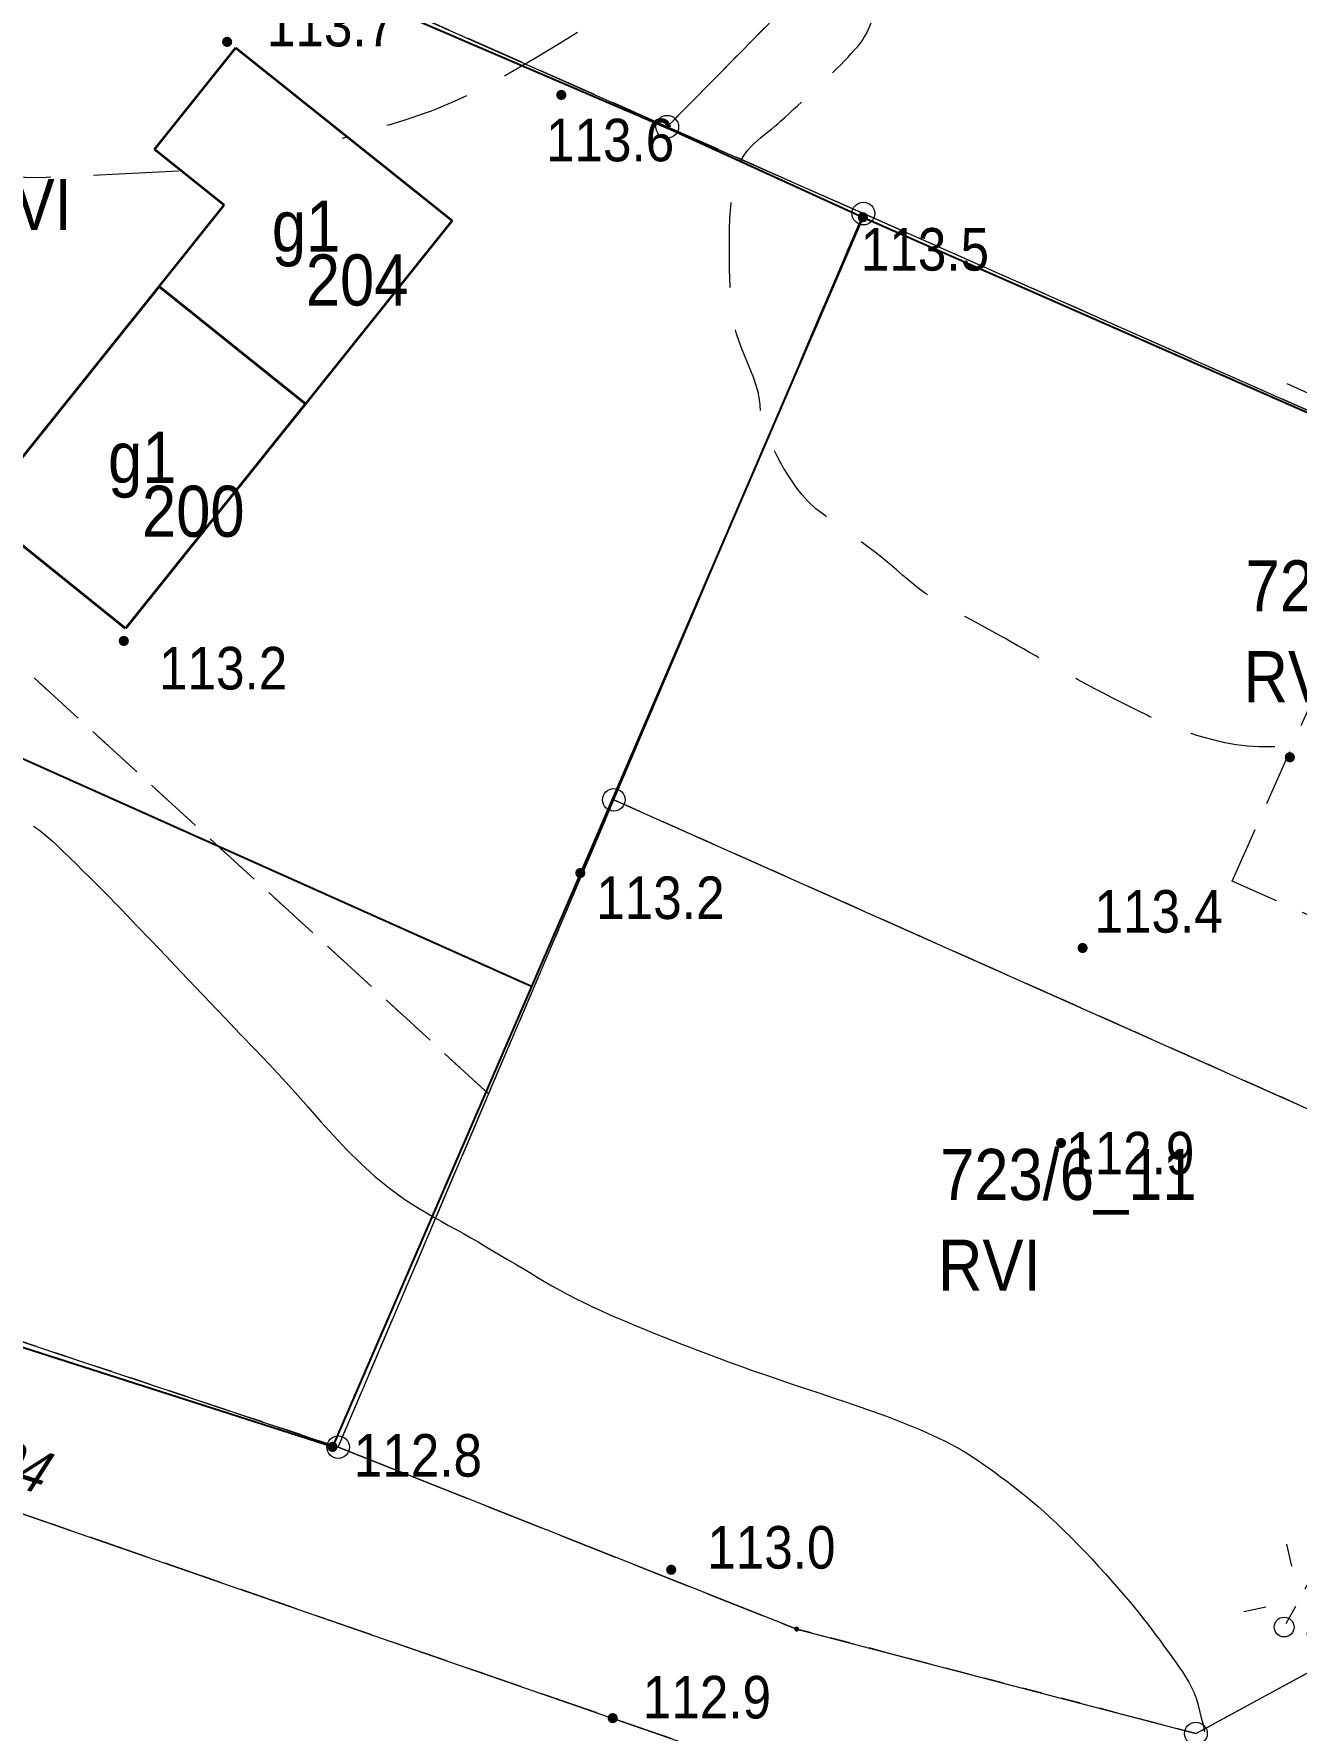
# Model space of a CAD drawing. Extents: x 6512885 to 6513481, y 5959590 to 5960000.
# Drawn here: x 6513042.6 to 6513087, y 5959660.7 to 5959720.5 of the extents above; entities that cross this region are included whole.
import ezdxf
from ezdxf.enums import TextEntityAlignment as Align

# ---------------------------------------------------------------- set-up
doc = ezdxf.new("R2010")
doc.units = 0
doc.header["$MEASUREMENT"] = 0
for name, pattern in [('2.0_1.0', [3, 2, -1]), ('217-1000', [2.8, 2.1, -0.7]), ('218-1000', [1.4, 0.7, -0.7]), ('219-1000', [0]), ('3.0_1.5', [4.5, 3, -1.5]), ('sm05_1000', [1.4, 0.7, -0.7])]:
    doc.linetypes.add(name, pattern=pattern)
doc.layers.get('0').update_dxf_attribs({"color": 2, "linetype": 'CONTINUOUS', "lineweight": 5})
for name, color, linetype in [('202-Punkt graniczny stabilizowany trwale', 7, 'CONTINUOUS'), ('203-Punkt załamania granicy działki nie stabilizowany', 7, 'CONTINUOUS'), ('210-Oznaczenie użytku', 7, 'CONTINUOUS'), ('211-Nr działki', 7, 'CONTINUOUS'), ('217-Granica konturu klasyfikcyjnego', 7, 'CONTINUOUS'), ('218-Granica użytku', 7, 'CONTINUOUS'), ('219-Linia granicy', 7, 'CONTINUOUS'), ('312-Budynek (powierzchnia)', 7, 'CONTINUOUS'), ('312-Numer ewidencyjny budynku', 7, 'CONTINUOUS'), ('312-Numer ewidencyjny budynku-Atr124', 7, 'CONTINUOUS'), ('625-Punkt rzędnej przewodu-SEPOD-Atr2', 7, 'CONTINUOUS'), ('811-Warstwica ciągła linia', 7, 'CONTINUOUS'), ('812-Warstwica pomocnicza linia', 7, 'CONTINUOUS'), ('budynek projektowany (powierzchnia)', 7, 'CONTINUOUS'), ('inny obiekt przyrodniczy (linia)', 7, 'CONTINUOUS'), ('latarnia na słupie lub maszcie (punkt)', 7, 'CONTINUOUS'), ('ogrodzenie trwałe (linia)', 7, 'CONTINUOUS'), ('punkt wysokościowy naturalny', 7, 'CONTINUOUS'), ('punkt wysokościowy naturalny-Atr2', 7, 'CONTINUOUS'), ('słup łączony (linia)', 7, 'CONTINUOUS'), ('słup łączony (linia) - symbol', 7, 'CONTINUOUS')]:
    doc.layers.add(name, color=color, linetype=linetype)
doc.styles.get("Standard").update_dxf_attribs({"font": 'txt', "width": 0.75})
doc.linetypes.add('902-1000', pattern='A,5,0,[1,ksztalty.shx,S=1,R=0,X=0,Y=0],5', length=10)

# ---------------------------------------------------------------- blocks, each defined once
blk = doc.blocks.new('PW01')
at = {"linetype": 'Continuous', "lineweight": 13}
h = blk.add_hatch(color=0, dxfattribs=at)
edge = h.paths.add_edge_path()
edge.add_arc((0, 0), 0.18, 0, 360)
blk = doc.blocks.new('SM011')
at = {"color": 0, "linetype": 'Continuous', "lineweight": 13}
for p, q in [((-0.848, 0.848), (-1.414, 1.414)), ((0.849, 0.848), (1.414, 1.414)), ((-0.848, -0.849), (-1.414, -1.414)), ((0.849, -0.849), (1.414, -1.414))]:
    blk.add_line(p, q, dxfattribs=at)
blk = doc.blocks.new('SM05')
at = {"color": 0, "linetype": 'Continuous', "lineweight": 13}
blk.add_circle((0, 0), 0.35, dxfattribs=at)
blk = doc.blocks.new('203')
at = {"linetype": 'Continuous', "lineweight": 0}
h = blk.add_hatch(color=0, dxfattribs=at)
edge = h.paths.add_edge_path()
edge.add_arc((0, 0), 0.09, 0, 360)
blk = doc.blocks.new('202')
at = {"color": 0, "linetype": 'Continuous', "lineweight": 0}
blk.add_circle((0, 0), 0.4, dxfattribs=at)

msp = doc.modelspace()

# ---------------------------------------------------------------- linework, layer by layer
at = {"layer": '217-Granica konturu klasyfikcyjnego', "color": 3, "linetype": '217-1000', "lineweight": 13, "flags": 128}
for points in [[(6513064.88, 5959717.24), (6513026.29, 5959734.35)], [(6513071.79, 5959714.18), (6513064.88, 5959717.24)], [(6513063, 5959693.52), (6513071.79, 5959714.18)], [(6513103.8, 5959699.99), (6513071.79, 5959714.18)], [(6513058.59, 5959683.16), (6513034.66, 5959705.07)], [(6513058.59, 5959683.16), (6513063, 5959693.52)], [(6513094.79, 5959679.36), (6513063, 5959693.52)], [(6512987.45, 5959692.7), (6513053.29, 5959670.71)], [(6513053.29, 5959670.71), (6513058.59, 5959683.16)], [(6513053.29, 5959670.71), (6513069.44, 5959664.3)], [(6513078.28, 5959655.84), (6513040.9, 5959668.8)], [(6513069.44, 5959664.3), (6513083.5, 5959660.62)], [(6513083.5, 5959660.62), (6513087.87, 5959662.99)]]:
    msp.add_lwpolyline(points, dxfattribs=at)
at = {"layer": '218-Granica użytku', "color": 3, "linetype": '218-1000', "lineweight": 13, "flags": 128}
for points in [[(6513064.88, 5959717.24), (6513026.29, 5959734.35)], [(6513064.88, 5959717.24), (6513068.87, 5959721.29)], [(6513071.79, 5959714.18), (6513064.88, 5959717.24)], [(6513063, 5959693.52), (6513071.79, 5959714.18)], [(6513103.8, 5959699.99), (6513071.79, 5959714.18)], [(6513058.59, 5959683.16), (6513034.66, 5959705.07)], [(6513058.59, 5959683.16), (6513063, 5959693.52)], [(6513094.79, 5959679.36), (6513063, 5959693.52)], [(6513053.29, 5959670.71), (6512987.45, 5959692.7)], [(6513053.29, 5959670.71), (6513058.59, 5959683.16)], [(6513069.44, 5959664.3), (6513053.29, 5959670.71)], [(6513078.28, 5959655.84), (6513040.9, 5959668.8)], [(6513083.5, 5959660.62), (6513069.44, 5959664.3)], [(6513083.5, 5959660.62), (6513087.87, 5959662.99)]]:
    msp.add_lwpolyline(points, dxfattribs=at)
at = {"layer": '219-Linia granicy', "color": 7, "linetype": '219-1000', "lineweight": 13, "flags": 128}
for points in [[(6513026.29, 5959734.35), (6513064.88, 5959717.24)], [(6513068.87, 5959721.29), (6513064.88, 5959717.24)], [(6513064.88, 5959717.24), (6513071.79, 5959714.18)], [(6513063, 5959693.52), (6513071.79, 5959714.18)], [(6513071.79, 5959714.18), (6513103.8, 5959699.99)], [(6513053.29, 5959670.71), (6513063, 5959693.52)], [(6513063, 5959693.52), (6513094.79, 5959679.36)], [(6512987.45, 5959692.7), (6513053.29, 5959670.71)], [(6513069.44, 5959664.3), (6513053.29, 5959670.71)], [(6513040.9, 5959668.8), (6513078.28, 5959655.84)], [(6513069.44, 5959664.3), (6513083.5, 5959660.62)], [(6513083.5, 5959660.62), (6513087.87, 5959662.99)]]:
    msp.add_lwpolyline(points, dxfattribs=at)
at = {"layer": '312-Budynek (powierzchnia)', "color": 7, "linetype": 'Continuous', "lineweight": 35, "flags": 128}
for points in [[(6513046.82, 5959716.44), (6513049.69, 5959720.02)], [(6513049.69, 5959720.02), (6513057.3, 5959713.93)], [(6513049.28, 5959714.48), (6513046.82, 5959716.44)], [(6513046.99, 5959711.61), (6513049.28, 5959714.48)], [(6513057.3, 5959713.93), (6513052.14, 5959707.48)], [(6513040.65, 5959703.7), (6513046.99, 5959711.61)], [(6513046.99, 5959711.61), (6513052.14, 5959707.48)], [(6513052.14, 5959707.48), (6513046.99, 5959711.61)], [(6513052.14, 5959707.48), (6513045.8, 5959699.56)], [(6513045.8, 5959699.56), (6513040.65, 5959703.7)]]:
    msp.add_lwpolyline(points, dxfattribs=at)
at = {"layer": '811-Warstwica ciągła linia', "color": 32, "linetype": 'Continuous', "lineweight": 13, "flags": 128}
msp.add_lwpolyline([(6513042.56, 5959692.591), (6513042.731, 5959692.47), (6513042.897, 5959692.343), (6513043.06, 5959692.21), (6513043.217, 5959692.072), (6513043.37, 5959691.93), (6513043.371, 5959691.929), (6513043.605, 5959691.703), (6513043.839, 5959691.477), (6513044.071, 5959691.25), (6513044.303, 5959691.023), (6513044.533, 5959690.795), (6513044.763, 5959690.566), (6513044.991, 5959690.336), (6513045.219, 5959690.105), (6513045.445, 5959689.873), (6513045.67, 5959689.64), (6513045.671, 5959689.639), (6513046.192, 5959689.096), (6513046.712, 5959688.551), (6513047.232, 5959688.006), (6513047.752, 5959687.46), (6513048.271, 5959686.915), (6513048.79, 5959686.369), (6513049.31, 5959685.824), (6513049.829, 5959685.278), (6513050.35, 5959684.734), (6513050.87, 5959684.19), (6513050.871, 5959684.189), (6513051.331, 5959683.697), (6513051.783, 5959683.194), (6513052.231, 5959682.686), (6513052.68, 5959682.179), (6513053.135, 5959681.678), (6513053.599, 5959681.187), (6513054.077, 5959680.713), (6513054.573, 5959680.26), (6513055.093, 5959679.834), (6513055.64, 5959679.44), (6513055.641, 5959679.44), (6513055.892, 5959679.276), (6513056.146, 5959679.118), (6513056.403, 5959678.965), (6513056.661, 5959678.816), (6513056.921, 5959678.67), (6513057.182, 5959678.525), (6513057.443, 5959678.381), (6513057.703, 5959678.236), (6513057.963, 5959678.089), (6513058.22, 5959677.94), (6513058.221, 5959677.94), (6513058.481, 5959677.786), (6513058.741, 5959677.632), (6513059, 5959677.477), (6513059.26, 5959677.322), (6513059.519, 5959677.168), (6513059.779, 5959677.013), (6513060.039, 5959676.859), (6513060.299, 5959676.705), (6513060.559, 5959676.552), (6513060.82, 5959676.4), (6513060.821, 5959676.4), (6513061.101, 5959676.241), (6513061.385, 5959676.087), (6513061.672, 5959675.939), (6513061.961, 5959675.796), (6513062.252, 5959675.657), (6513062.545, 5959675.522), (6513062.84, 5959675.39), (6513063.136, 5959675.261), (6513063.433, 5959675.135), (6513063.73, 5959675.01), (6513063.731, 5959675.01), (6513064.099, 5959674.858), (6513064.468, 5959674.707), (6513064.837, 5959674.559), (6513065.207, 5959674.412), (6513065.578, 5959674.267), (6513065.949, 5959674.124), (6513066.321, 5959673.983), (6513066.693, 5959673.844), (6513067.067, 5959673.706), (6513067.44, 5959673.57), (6513067.441, 5959673.57), (6513067.908, 5959673.403), (6513068.376, 5959673.241), (6513068.845, 5959673.081), (6513069.314, 5959672.923), (6513069.784, 5959672.766), (6513070.254, 5959672.61), (6513070.724, 5959672.453), (6513071.194, 5959672.294), (6513071.663, 5959672.133), (6513072.13, 5959671.97), (6513072.131, 5959671.97), (6513072.369, 5959671.884), (6513072.605, 5959671.797), (6513072.841, 5959671.708), (6513073.076, 5959671.616), (6513073.311, 5959671.523), (6513073.544, 5959671.427), (6513073.777, 5959671.329), (6513074.009, 5959671.228), (6513074.24, 5959671.125), (6513074.47, 5959671.02), (6513074.471, 5959671.02), (6513074.673, 5959670.922), (6513074.872, 5959670.819), (6513075.068, 5959670.711), (6513075.262, 5959670.598), (6513075.453, 5959670.482), (6513075.641, 5959670.361), (6513075.828, 5959670.237), (6513076.013, 5959670.11), (6513076.198, 5959669.981), (6513076.38, 5959669.85), (6513076.381, 5959669.85), (6513076.612, 5959669.68), (6513076.841, 5959669.509), (6513077.067, 5959669.336), (6513077.291, 5959669.16), (6513077.513, 5959668.982), (6513077.732, 5959668.8), (6513077.948, 5959668.616), (6513078.162, 5959668.428), (6513078.372, 5959668.236), (6513078.58, 5959668.04), (6513078.581, 5959668.039), (6513078.838, 5959667.79), (6513079.091, 5959667.538), (6513079.341, 5959667.284), (6513079.588, 5959667.028), (6513079.833, 5959666.769), (6513080.075, 5959666.508), (6513080.314, 5959666.244), (6513080.551, 5959665.978), (6513080.787, 5959665.71), (6513081.02, 5959665.44), (6513081.021, 5959665.439), (6513081.18, 5959665.251), (6513081.338, 5959665.061), (6513081.492, 5959664.869), (6513081.645, 5959664.676), (6513081.796, 5959664.482), (6513081.945, 5959664.286), (6513082.093, 5959664.089), (6513082.24, 5959663.891), (6513082.386, 5959663.691), (6513082.53, 5959663.49), (6513082.53, 5959663.489), (6513082.655, 5959663.317), (6513082.78, 5959663.143), (6513082.904, 5959662.969), (6513083.024, 5959662.793), (6513083.14, 5959662.614), (6513083.248, 5959662.432), (6513083.347, 5959662.246), (6513083.435, 5959662.056), (6513083.51, 5959661.86), (6513083.57, 5959661.66), (6513083.57, 5959661.659), (6513083.632, 5959661.415), (6513083.692, 5959661.17), (6513083.751, 5959660.925), (6513083.809, 5959660.68)], dxfattribs=at)
at = {"layer": '812-Warstwica pomocnicza linia', "color": 32, "linetype": '3.0_1.5', "lineweight": 13, "flags": 128}
for points in [[(6513099.58, 5959705.85), (6513099.494, 5959705.777), (6513099.408, 5959705.705), (6513099.322, 5959705.632), (6513099.236, 5959705.56), (6513099.15, 5959705.487), (6513099.064, 5959705.414), (6513098.979, 5959705.34), (6513098.895, 5959705.265), (6513098.812, 5959705.188), (6513098.73, 5959705.11), (6513098.65, 5959705.03), (6513098.455, 5959704.805), (6513098.28, 5959704.565), (6513098.12, 5959704.313), (6513097.972, 5959704.052), (6513097.832, 5959703.785), (6513097.696, 5959703.515), (6513097.559, 5959703.245), (6513097.418, 5959702.979), (6513097.269, 5959702.718), (6513097.17, 5959702.56), (6513097.109, 5959702.466), (6513096.899, 5959702.144), (6513096.688, 5959701.823), (6513096.477, 5959701.503), (6513096.265, 5959701.183), (6513096.052, 5959700.864), (6513095.838, 5959700.545), (6513095.622, 5959700.227), (6513095.405, 5959699.91), (6513095.186, 5959699.593), (6513095.03, 5959699.37), (6513094.965, 5959699.278), (6513094.819, 5959699.082), (6513094.669, 5959698.891), (6513094.514, 5959698.705), (6513094.354, 5959698.522), (6513094.189, 5959698.343), (6513094.021, 5959698.166), (6513093.848, 5959697.993), (6513093.67, 5959697.821), (6513093.489, 5959697.651), (6513093.39, 5959697.56), (6513093.304, 5959697.483), (6513093.116, 5959697.322), (6513092.924, 5959697.168), (6513092.728, 5959697.021), (6513092.527, 5959696.883), (6513092.321, 5959696.754), (6513092.11, 5959696.634), (6513091.894, 5959696.524), (6513091.672, 5959696.423), (6513091.445, 5959696.334), (6513091.32, 5959696.29), (6513091.211, 5959696.254), (6513090.92, 5959696.164), (6513090.627, 5959696.08), (6513090.334, 5959696.004), (6513090.041, 5959695.933), (6513089.746, 5959695.868), (6513089.451, 5959695.807), (6513089.155, 5959695.751), (6513088.857, 5959695.699), (6513088.558, 5959695.65), (6513088.37, 5959695.62), (6513088.258, 5959695.603), (6513088.063, 5959695.574), (6513087.868, 5959695.546), (6513087.673, 5959695.52), (6513087.478, 5959695.496), (6513087.283, 5959695.473), (6513087.088, 5959695.453), (6513086.893, 5959695.434), (6513086.698, 5959695.418), (6513086.503, 5959695.405), (6513086.42, 5959695.4), (6513086.308, 5959695.394), (6513086.11, 5959695.388), (6513085.912, 5959695.387), (6513085.714, 5959695.39), (6513085.516, 5959695.399), (6513085.317, 5959695.414), (6513085.119, 5959695.434), (6513084.921, 5959695.46), (6513084.723, 5959695.492), (6513084.525, 5959695.531), (6513084.44, 5959695.55), (6513084.328, 5959695.576), (6513084.061, 5959695.642), (6513083.797, 5959695.714), (6513083.536, 5959695.791), (6513083.278, 5959695.874), (6513083.022, 5959695.963), (6513082.769, 5959696.057), (6513082.518, 5959696.158), (6513082.27, 5959696.266), (6513082.023, 5959696.38), (6513081.88, 5959696.45), (6513081.779, 5959696.5), (6513081.469, 5959696.655), (6513081.161, 5959696.809), (6513080.854, 5959696.964), (6513080.548, 5959697.12), (6513080.242, 5959697.278), (6513079.938, 5959697.437), (6513079.635, 5959697.598), (6513079.333, 5959697.761), (6513079.032, 5959697.927), (6513078.83, 5959698.04), (6513078.732, 5959698.096), (6513078.514, 5959698.219), (6513078.296, 5959698.343), (6513078.078, 5959698.467), (6513077.86, 5959698.591), (6513077.642, 5959698.716), (6513077.424, 5959698.84), (6513077.206, 5959698.964), (6513076.988, 5959699.088), (6513076.77, 5959699.212), (6513076.65, 5959699.28), (6513076.552, 5959699.335), (6513076.316, 5959699.466), (6513076.079, 5959699.595), (6513075.841, 5959699.724), (6513075.604, 5959699.851), (6513075.366, 5959699.98), (6513075.129, 5959700.109), (6513074.893, 5959700.24), (6513074.658, 5959700.373), (6513074.425, 5959700.509), (6513074.29, 5959700.59), (6513074.194, 5959700.65), (6513073.979, 5959700.794), (6513073.77, 5959700.947), (6513073.566, 5959701.106), (6513073.366, 5959701.271), (6513073.168, 5959701.439), (6513072.971, 5959701.609), (6513072.774, 5959701.779), (6513072.576, 5959701.946), (6513072.375, 5959702.11), (6513072.26, 5959702.2), (6513072.171, 5959702.268), (6513071.958, 5959702.428), (6513071.745, 5959702.585), (6513071.53, 5959702.741), (6513071.314, 5959702.897), (6513071.098, 5959703.052), (6513070.883, 5959703.207), (6513070.668, 5959703.365), (6513070.454, 5959703.524), (6513070.242, 5959703.685), (6513070.12, 5959703.78), (6513070.033, 5959703.852), (6513069.924, 5959703.949), (6513069.821, 5959704.052), (6513069.723, 5959704.159), (6513069.629, 5959704.27), (6513069.538, 5959704.384), (6513069.45, 5959704.502), (6513069.365, 5959704.623), (6513069.281, 5959704.746), (6513069.199, 5959704.871), (6513069.18, 5959704.9), (6513069.118, 5959704.997), (6513068.993, 5959705.2), (6513068.875, 5959705.405), (6513068.764, 5959705.611), (6513068.659, 5959705.82), (6513068.562, 5959706.031), (6513068.471, 5959706.244), (6513068.388, 5959706.461), (6513068.311, 5959706.681), (6513068.243, 5959706.903), (6513068.21, 5959707.02), (6513068.185, 5959707.13), (6513068.173, 5959707.21), (6513068.163, 5959707.291), (6513068.156, 5959707.372), (6513068.149, 5959707.453), (6513068.142, 5959707.534), (6513068.134, 5959707.614), (6513068.124, 5959707.694), (6513068.11, 5959707.773), (6513068.1, 5959707.82), (6513068.093, 5959707.851), (6513068.018, 5959708.116), (6513067.928, 5959708.377), (6513067.827, 5959708.637), (6513067.721, 5959708.895), (6513067.613, 5959709.153), (6513067.508, 5959709.412), (6513067.411, 5959709.673), (6513067.325, 5959709.938), (6513067.255, 5959710.207), (6513067.21, 5959710.45), (6513067.205, 5959710.482), (6513067.169, 5959710.769), (6513067.139, 5959711.056), (6513067.116, 5959711.343), (6513067.099, 5959711.63), (6513067.087, 5959711.917), (6513067.078, 5959712.204), (6513067.073, 5959712.491), (6513067.071, 5959712.778), (6513067.07, 5959713.065), (6513067.07, 5959713.32), (6513067.07, 5959713.352), (6513067.071, 5959713.485), (6513067.073, 5959713.618), (6513067.077, 5959713.751), (6513067.082, 5959713.884), (6513067.089, 5959714.017), (6513067.097, 5959714.15), (6513067.106, 5959714.283), (6513067.117, 5959714.416), (6513067.129, 5959714.549), (6513067.14, 5959714.65), (6513067.144, 5959714.682), (6513067.168, 5959714.883), (6513067.197, 5959715.086), (6513067.234, 5959715.288), (6513067.279, 5959715.487), (6513067.336, 5959715.684), (6513067.405, 5959715.875), (6513067.488, 5959716.059), (6513067.588, 5959716.234), (6513067.706, 5959716.4), (6513067.82, 5959716.53), (6513067.843, 5959716.554), (6513067.943, 5959716.651), (6513068.045, 5959716.743), (6513068.149, 5959716.832), (6513068.253, 5959716.918), (6513068.358, 5959717.002), (6513068.463, 5959717.085), (6513068.567, 5959717.169), (6513068.671, 5959717.254), (6513068.773, 5959717.341), (6513068.85, 5959717.41), (6513068.874, 5959717.432), (6513069.022, 5959717.568), (6513069.17, 5959717.704), (6513069.319, 5959717.841), (6513069.467, 5959717.978), (6513069.615, 5959718.114), (6513069.763, 5959718.251), (6513069.911, 5959718.389), (6513070.058, 5959718.526), (6513070.206, 5959718.664), (6513070.33, 5959718.78), (6513070.353, 5959718.802), (6513070.483, 5959718.925), (6513070.611, 5959719.049), (6513070.739, 5959719.173), (6513070.865, 5959719.299), (6513070.99, 5959719.426), (6513071.114, 5959719.555), (6513071.237, 5959719.685), (6513071.359, 5959719.816), (6513071.481, 5959719.949), (6513071.58, 5959720.06), (6513071.601, 5959720.084), (6513071.676, 5959720.176), (6513071.744, 5959720.271), (6513071.808, 5959720.368), (6513071.866, 5959720.469), (6513071.921, 5959720.572), (6513071.972, 5959720.678), (6513072.02, 5959720.786), (6513072.066, 5959720.896), (6513072.109, 5959721.008), (6513072.14, 5959721.09), (6513072.151, 5959721.121), (6513072.2, 5959721.266), (6513072.244, 5959721.411), (6513072.283, 5959721.556), (6513072.317, 5959721.702), (6513072.347, 5959721.848), (6513072.373, 5959721.994), (6513072.395, 5959722.141), (6513072.414, 5959722.287), (6513072.429, 5959722.434), (6513072.44, 5959722.55), (6513072.443, 5959722.582), (6513072.45, 5959722.713), (6513072.453, 5959722.844), (6513072.451, 5959722.976), (6513072.445, 5959723.109), (6513072.435, 5959723.241), (6513072.42, 5959723.373), (6513072.401, 5959723.506), (6513072.379, 5959723.638), (6513072.352, 5959723.77), (6513072.33, 5959723.87), (6513072.322, 5959723.902), (6513072.29, 5959724.031), (6513072.253, 5959724.157), (6513072.211, 5959724.28), (6513072.163, 5959724.4), (6513072.108, 5959724.517), (6513072.043, 5959724.631), (6513071.969, 5959724.743), (6513071.883, 5959724.852), (6513071.784, 5959724.96), (6513071.7, 5959725.04), (6513071.672, 5959725.065), (6513071.601, 5959725.121), (6513071.53, 5959725.17), (6513071.458, 5959725.212), (6513071.384, 5959725.247), (6513071.31, 5959725.276), (6513071.235, 5959725.299), (6513071.16, 5959725.315), (6513071.083, 5959725.325), (6513071.006, 5959725.33), (6513070.96, 5959725.33), (6513070.929, 5959725.329), (6513070.749, 5959725.322), (6513070.569, 5959725.309), (6513070.387, 5959725.291), (6513070.206, 5959725.266), (6513070.025, 5959725.236), (6513069.844, 5959725.2), (6513069.663, 5959725.159), (6513069.484, 5959725.111), (6513069.306, 5959725.058), (6513069.16, 5959725.01), (6513069.129, 5959724.999), (6513068.897, 5959724.92), (6513068.667, 5959724.84), (6513068.438, 5959724.759), (6513068.211, 5959724.676), (6513067.986, 5959724.589), (6513067.764, 5959724.498), (6513067.544, 5959724.401), (6513067.327, 5959724.297), (6513067.113, 5959724.185), (6513066.93, 5959724.08), (6513066.902, 5959724.063), (6513066.397, 5959723.749), (6513065.901, 5959723.424), (6513065.412, 5959723.09), (6513064.929, 5959722.749), (6513064.449, 5959722.406), (6513063.969, 5959722.062), (6513063.488, 5959721.722), (6513063.003, 5959721.386), (6513062.512, 5959721.059), (6513062.04, 5959720.76), (6513062.013, 5959720.743), (6513061.571, 5959720.471), (6513061.13, 5959720.199), (6513060.688, 5959719.928), (6513060.244, 5959719.66), (6513059.798, 5959719.396), (6513059.348, 5959719.138), (6513058.895, 5959718.887), (6513058.436, 5959718.643), (6513057.972, 5959718.41), (6513057.53, 5959718.2), (6513057.501, 5959718.187), (6513057.268, 5959718.083), (6513057.034, 5959717.982), (6513056.799, 5959717.886), (6513056.562, 5959717.793), (6513056.325, 5959717.704), (6513056.086, 5959717.619), (6513055.846, 5959717.537), (6513055.605, 5959717.458), (6513055.363, 5959717.383), (6513055.15, 5959717.32), (6513055.119, 5959717.311), (6513054.947, 5959717.261), (6513054.775, 5959717.211), (6513054.603, 5959717.161), (6513054.431, 5959717.111), (6513054.259, 5959717.061), (6513054.087, 5959717.011), (6513053.915, 5959716.961), (6513053.743, 5959716.911), (6513053.571, 5959716.861), (6513053.43, 5959716.82)], [(6513047.67, 5959715.67), (6513047.203, 5959715.647), (6513046.736, 5959715.624), (6513046.269, 5959715.602), (6513045.802, 5959715.58), (6513045.335, 5959715.558), (6513044.868, 5959715.536), (6513044.401, 5959715.514), (6513043.934, 5959715.493), (6513043.467, 5959715.471), (6513043, 5959715.45), (6513042.626, 5959715.441), (6513042.252, 5959715.445), (6513041.878, 5959715.459), (6513041.504, 5959715.479), (6513041.129, 5959715.5), (6513040.755, 5959715.52), (6513040.381, 5959715.533), (6513040.007, 5959715.537), (6513039.633, 5959715.527), (6513039.26, 5959715.5), (6513038.85, 5959715.457), (6513038.441, 5959715.412), (6513038.033, 5959715.363), (6513037.625, 5959715.313), (6513037.217, 5959715.26), (6513036.81, 5959715.207), (6513036.402, 5959715.153), (6513035.995, 5959715.098), (6513035.588, 5959715.044), (6513035.18, 5959714.99), (6513034.833, 5959714.94), (6513034.486, 5959714.883), (6513034.14, 5959714.822), (6513033.794, 5959714.76), (6513033.448, 5959714.699), (6513033.101, 5959714.642), (6513032.755, 5959714.592), (6513032.407, 5959714.551), (6513032.059, 5959714.523), (6513031.71, 5959714.51), (6513031.45, 5959714.51), (6513031.19, 5959714.515), (6513030.93, 5959714.524), (6513030.67, 5959714.537), (6513030.41, 5959714.553), (6513030.15, 5959714.569), (6513029.89, 5959714.587), (6513029.63, 5959714.603), (6513029.37, 5959714.618), (6513029.11, 5959714.63)]]:
    msp.add_lwpolyline(points, dxfattribs=at)
at = {"layer": 'budynek projektowany (powierzchnia)', "color": 1, "linetype": '2.0_1.0', "lineweight": 18, "flags": 128}
msp.add_lwpolyline([(6513084.78, 5959690.65), (6513089.75, 5959701.85), (6513095.78, 5959699.17), (6513090.81, 5959687.97)], close=True, dxfattribs=at)
at = {"layer": 'inny obiekt przyrodniczy (linia)', "color": 7, "linetype": 'Continuous', "lineweight": 18, "flags": 128}
msp.add_lwpolyline([(6513103.65, 5959700.53), (6513086.72, 5959708.18)], dxfattribs=at)
at = {"layer": 'ogrodzenie trwałe (linia)', "color": 7, "linetype": '902-1000', "lineweight": 25, "flags": 128}
msp.add_lwpolyline([(6513064.98, 5959717.15), (6513071.77, 5959714.05), (6513061.82, 5959690.94), (6513053.09, 5959670.72), (6512987.12, 5959691.86), (6513026.25, 5959733.8)], close=True, dxfattribs=at)
for points in [[(6513071.77, 5959714.05), (6513103.78, 5959699.98)], [(6513030.47, 5959700.56), (6513031.67, 5959699.68), (6513060.1, 5959686.95)]]:
    msp.add_lwpolyline(points, dxfattribs=at)
at = {"layer": 'słup łączony (linia)', "color": 7, "linetype": 'sm05_1000', "lineweight": 18, "flags": 128}
msp.add_lwpolyline([(6513087.68, 5959666.32), (6513086.61, 5959664.37)], dxfattribs=at)

# ---------------------------------------------------------------- block references
at = {"layer": '202-Punkt graniczny stabilizowany trwale', "color": 7, "linetype": 'Continuous', "lineweight": 13}
for p in [(6513064.88, 5959717.24), (6513071.79, 5959714.18), (6513063, 5959693.52), (6513053.29, 5959670.71), (6513083.5, 5959660.62)]:
    msp.add_blockref('202', p, dxfattribs=at)
at = {"layer": '203-Punkt załamania granicy działki nie stabilizowany', "color": 7, "linetype": 'Continuous', "lineweight": 13}
msp.add_blockref('203', (6513069.44, 5959664.3), dxfattribs=at)
at = {"layer": 'latarnia na słupie lub maszcie (punkt)', "color": 7, "linetype": 'Continuous', "lineweight": 18, "rotation": 327.652}
msp.add_blockref('SM011', (6513087.14, 5959665.34), dxfattribs=at)
at = {"layer": 'punkt wysokościowy naturalny', "color": 7, "linetype": 'Continuous', "lineweight": 13}
for p in [(6513049.38, 5959720.23), (6513061.15, 5959718.36), (6513071.77, 5959714.05), (6513045.74, 5959699.12), (6513086.81, 5959695.02), (6513061.82, 5959690.94), (6513079.51, 5959688.3), (6513078.75, 5959681.43), (6513053.09, 5959670.72), (6513065.02, 5959666.39), (6513062.96, 5959661.16)]:
    msp.add_blockref('PW01', p, dxfattribs=at)
at = {"layer": 'słup łączony (linia) - symbol', "color": 7, "linetype": 'Continuous', "lineweight": 18}
msp.add_blockref('SM05', (6513086.61, 5959664.37), dxfattribs=at)

# ---------------------------------------------------------------- texts
at = {"layer": '210-Oznaczenie użytku', "color": 3, "linetype": 'Continuous', "lineweight": 18, "width": 0.9}
for s, p in [('Br-RVI', (6513037.41, 5959713.6)), ('RVI', (6513085.18, 5959696.96)), ('RVI', (6513074.42, 5959676.22))]:
    msp.add_text(s, height=1.8, dxfattribs=at).set_placement(p)
at = {"layer": '211-Nr działki', "color": 7, "linetype": 'Continuous', "lineweight": 18, "width": 0.9}
for s, p in [('723/5_11', (6513085.25, 5959701.96)), ('723/6_11', (6513074.49, 5959681.22))]:
    msp.add_text(s, height=1.8, dxfattribs=at).set_placement(p, align=Align.TOP_LEFT)
at = {"layer": '312-Numer ewidencyjny budynku', "color": 7, "linetype": 'Continuous', "lineweight": 18, "width": 0.9}
for s, p in [('204', (6513052.15, 5959712.74)), ('200', (6513046.38, 5959704.59))]:
    msp.add_text(s, height=1.8, dxfattribs=at).set_placement(p, align=Align.TOP_LEFT)
at = {"layer": '312-Numer ewidencyjny budynku-Atr124', "color": 7, "width": 0.9}
for p in [(6513052.16, 5959713.74), (6513046.39, 5959705.59)]:
    msp.add_text('g1', height=1.8, dxfattribs=at).set_placement(p, align=Align.MIDDLE_CENTER)
at = {"layer": '625-Punkt rzędnej przewodu-SEPOD-Atr2', "color": 1, "oblique": 15, "width": 0.9}
msp.add_text('112.04', height=1.5, rotation=-17.589, dxfattribs=at).set_placement((6513037.43, 5959670.74))
at = {"layer": 'punkt wysokościowy naturalny-Atr2', "color": 7, "width": 0.9}
for s, p in [('113.7', (6513050.78, 5959720.07)), ('113.6', (6513060.61, 5959716.02)), ('113.5', (6513071.7, 5959712.17)), ('113.2', (6513046.98, 5959697.41)), ('113.2', (6513062.38, 5959689.32)), ('113.4', (6513079.93, 5959688.84)), ('112.9', (6513078.93, 5959680.32)), ('112.8', (6513053.84, 5959669.67)), ('113.0', (6513066.29, 5959666.43)), ('112.9', (6513064.02, 5959661.15))]:
    msp.add_text(s, height=1.5, dxfattribs=at).set_placement(p)

doc.saveas('drawing.dxf')
